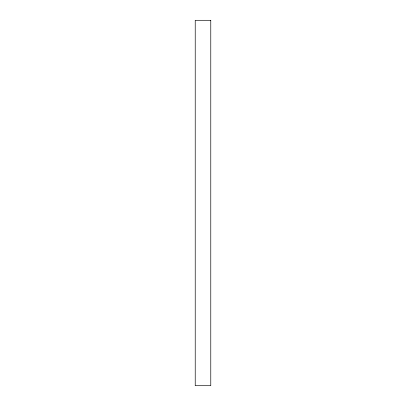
<?xml version="1.0" encoding="UTF-8"?>
<svg xmlns="http://www.w3.org/2000/svg" width="406" height="406" viewBox="0 0 406 406"><rect width="100%" height="100%" fill="white"/><g stroke="black" fill="none" stroke-linecap="round" stroke-linejoin="round"><path stroke-width="0.61" d="M210.775 20.3L195.225 20.3L195.225 385.7L210.775 385.7L210.775 20.3"/></g></svg>
